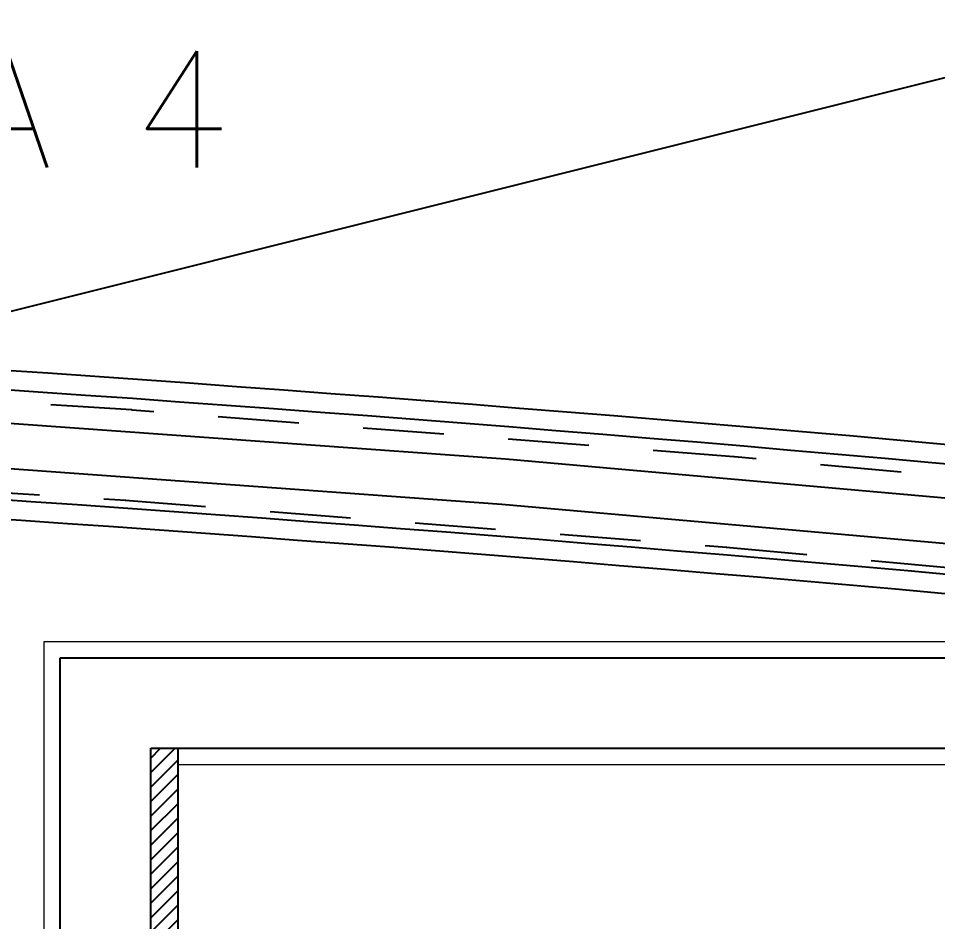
# Model space of a CAD drawing. Header units: millimetres. Extents: x 188.6 to 263.2, y 40.1 to 120.1.
# Drawn here: x 216.8 to 218.222, y 118.721 to 120.118 of the extents above; entities that cross this region are included whole.
import ezdxf

# ---------------------------------------------------------------- set-up
doc = ezdxf.new("R2010")
doc.units = ezdxf.units.MM
doc.linetypes.add('HIDDEN2', pattern=[0.1875, 0.125, -0.0625])
for name, color, linetype in [('_XREF_APTOS 1003 E 1004$0$A-MC-ALVENARIA', 7, 'Continuous'), ('_XREF_APTOS 1003 E 1004$0$L-MC-LAYOUT MOLHADO', 4, 'Continuous'), ('_XREF_APTOS 1003 E 1004$0$S-MC-SECÇÃO', 3, 'Continuous'), ('_XREF_APTOS 1003 E 1004$0$V-MC-VISTA1', 8, 'Continuous'), ('ARQ', 8, 'Continuous'), ('ESTR-VIGAS', 11, 'HIDDEN2'), ('ESTRUTURA', 7, 'Continuous')]:
    doc.layers.add(name, color=color, linetype=linetype)
doc.layers.add('_XREF_APTOS 1003 E 1004$0$R-MC-REBOCO', color=1, linetype='Continuous', lineweight=5)
doc.styles.add('MC-ROMANS', font='romans')

# ---------------------------------------------------------------- blocks, each defined once
blk = doc.blocks.new('A$C1BFF5DEF')
at = {"layer": '_XREF_APTOS 1003 E 1004$0$V-MC-VISTA1'}
h = blk.add_hatch(dxfattribs=at)
h.set_pattern_fill('ANSI31', color=8, scale=0.005)
h.set_pattern_definition([(45, (-2148.590129, -1496.701717), (-0.01122532015, 0.01122532015), [])])
h.paths.add_polyline_path([(18.1575, 9.935), (18.1153, 9.935), (18.1153, 8.98), (18.1575, 8.98)])
at = {"layer": '_XREF_APTOS 1003 E 1004$0$A-MC-ALVENARIA', "color": 8}
for p, q in [((17.9753, 9.005), (17.9753, 10.075)), ((17.9753, 10.075), (20.4453, 10.075)), ((18.1153, 8.955), (18.1153, 9.935)), ((18.1153, 9.935), (20.3053, 9.935))]:
    blk.add_line(p, q, dxfattribs=at)
at = {"layer": '_XREF_APTOS 1003 E 1004$0$L-MC-LAYOUT MOLHADO', "color": 8, "flags": 128}
for points in [[(22.6732, 9.9355), (21.7966, 10.0544), (20.7541, 10.1802), (19.7098, 10.2893), (18.6639, 10.3818), (17.6166, 10.4575), (16.5683, 10.5166), (15.5191, 10.5589), (14.4695, 10.5845), (13.4195, 10.5933), (12.3695, 10.5854), (11.3198, 10.5608), (10.2706, 10.5194), (9.2222, 10.4613), (8.1749, 10.3864), (7.1289, 10.2949), (6.0845, 10.1867), (5.042, 10.0618), (4.1652, 9.9437)], [(22.6032, 9.8744), (21.7877, 9.985), (20.7463, 10.1106), (19.7031, 10.2196), (18.6583, 10.312), (17.6121, 10.3877), (16.5649, 10.4467), (15.5169, 10.4889), (14.4683, 10.5145), (13.4195, 10.5233), (12.3706, 10.5154), (11.322, 10.4908), (10.274, 10.4495), (9.2267, 10.3914), (8.1805, 10.3166), (7.1356, 10.2252), (6.0923, 10.1171), (5.0508, 9.9924), (4.2352, 9.8825)]]:
    blk.add_lwpolyline(points, dxfattribs=at)
at = {"layer": '_XREF_APTOS 1003 E 1004$0$L-MC-LAYOUT MOLHADO', "color": 8}
for radius, start in [(66.2129, 81.889498), (66.1829, 81.912042), (66.0129, 82.040085), (65.9829, 82.062732)]:
    blk.add_arc((13.4188, -55.5425), radius, start, 89.998714, dxfattribs=at)
at = {"layer": '_XREF_APTOS 1003 E 1004$0$R-MC-REBOCO', "color": 8}
for p, q in [((17.9503, 9.03), (17.9503, 10.1)), ((17.9503, 10.1), (20.4703, 10.1)), ((18.1575, 9.91), (20.2803, 9.91))]:
    blk.add_line(p, q, dxfattribs=at)
at = {"layer": '_XREF_APTOS 1003 E 1004$0$S-MC-SECÇÃO', "color": 8}
blk.add_line((18.1575, 8.98), (18.1575, 9.935), dxfattribs=at)
at = {"layer": 'ARQ', "color": 8}
blk.add_lwpolyline([(19.7107, 11.0637), (17.7107, 10.5637), (15.7107, 11.0637)], dxfattribs=at)
at = {"layer": 'ARQ', "color": 8, "insert": (17.0215, 10.833), "char_height": 0.18, "attachment_point": 7, "style": 'MC-ROMANS'}
blk.add_mtext('\\A1;COLUNA 4', dxfattribs=at)
blk = doc.blocks.new('COBERTURA_29-09-2016')
at = {"layer": 'ESTR-VIGAS'}
for points in [[(10.2943, 11.8847), (9.3624, 11.944)], [(10.2953, 11.8846), (10.2943, 11.8847)], [(11.2262, 11.8121), (10.2953, 11.8846)], [(9.3535, 11.8043), (10.2854, 11.745)], [(11.2272, 11.812), (11.2262, 11.8121)], [(12.157, 11.7263), (11.2272, 11.812)], [(10.2844, 11.745), (11.2154, 11.6725)], [(10.2844, 11.745), (10.2854, 11.745)], [(11.2144, 11.6726), (12.1442, 11.5869)], [(11.2144, 11.6726), (11.2154, 11.6725)]]:
    blk.add_lwpolyline(points, dxfattribs=at)

msp = doc.modelspace()

# ---------------------------------------------------------------- block references
at = {"layer": 'ARQ'}
msp.add_blockref('A$C1BFF5DEF', (198.8891, 109.0543), dxfattribs=at)

# ---------------------------------------------------------------- next in the draw order: block references
at = {"layer": 'ESTRUTURA'}
msp.add_blockref('COBERTURA_29-09-2016', (206.6802, 107.6277), dxfattribs=at)

doc.saveas('drawing.dxf')
